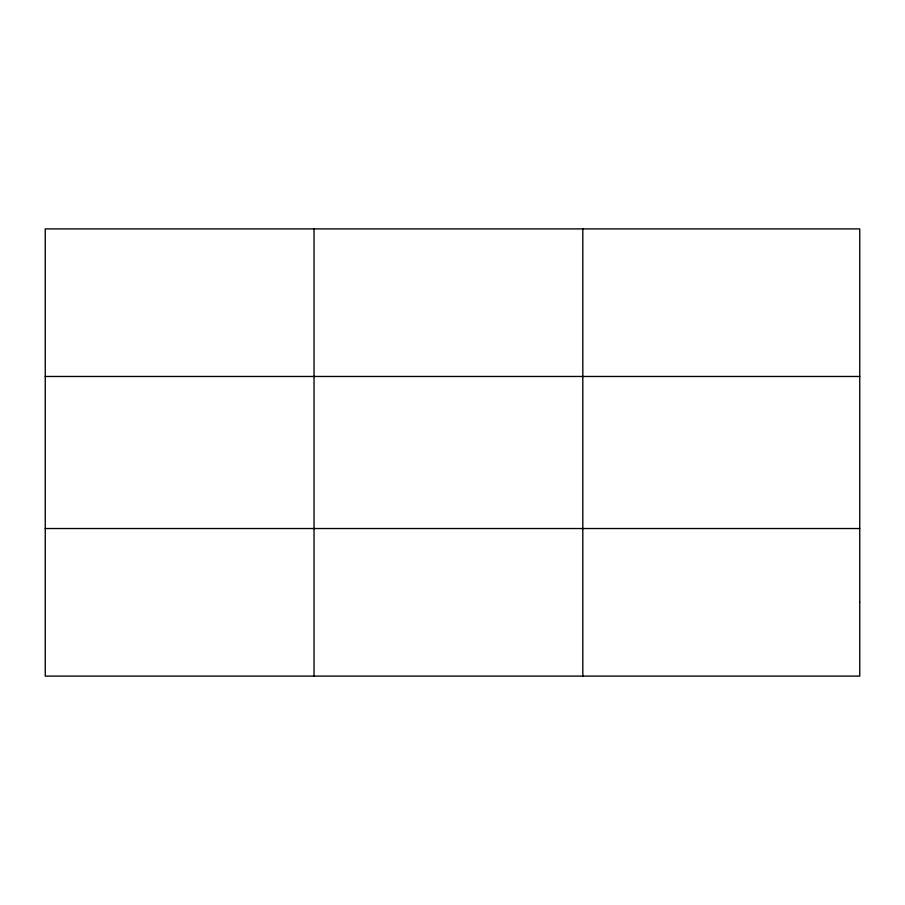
<?xml version="1.0" encoding="UTF-8"?>
<svg xmlns="http://www.w3.org/2000/svg" width="905" height="905" viewBox="0 0 905 905"><rect width="100%" height="100%" fill="white"/><g stroke="black" fill="none" stroke-linecap="round" stroke-linejoin="round"><path stroke-width="1.36" d="M314.035 676.103L314.035 228.897M582.82 676.103L582.82 228.897M45.25 376.469L859.75 376.469M45.25 528.531L859.75 528.531M859.75 602.311L859.75 676.103L45.25 676.103L45.25 228.897L859.75 228.897L859.75 602.311"/></g></svg>
